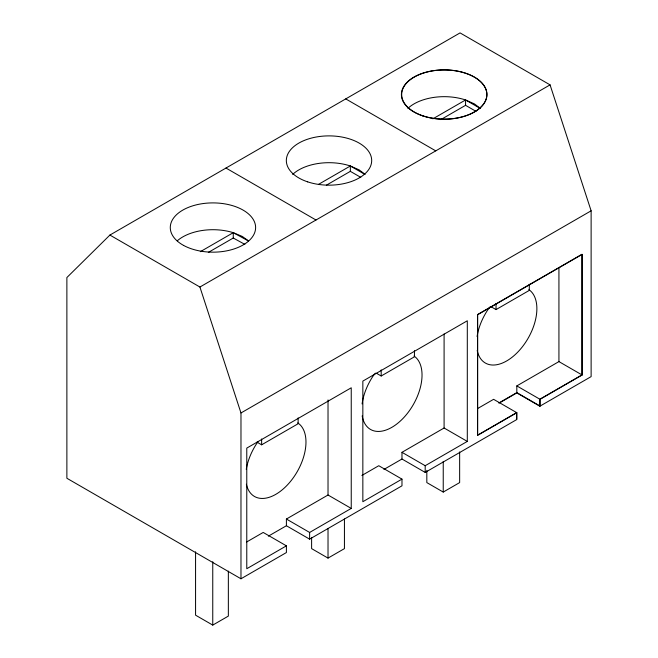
<?xml version="1.0" encoding="UTF-8"?>
<svg xmlns="http://www.w3.org/2000/svg" width="658" height="658" viewBox="0 0 658 658"><rect width="100%" height="100%" fill="white"/><g stroke="black" fill="none" stroke-linecap="round" stroke-linejoin="round"><path stroke-width="0.99" d="M257.87 442.012L256.768 443.443A42.68 24.642 -60 0 0 246.265 469.36M375.389 373.119L373.078 376.055A42.68 24.642 -60 0 0 362.097 403.93M490.235 306.718L487.915 309.655A42.68 24.642 -60 0 0 477.075 336.542M499.628 402.844L516.818 392.916L539.856 406.216L591.123 376.623L591.123 210.815L550.063 84.866L460.057 32.9L109.902 235.062L66.877 277.544L66.877 478.259L240.976 578.777L286.403 552.547L286.403 545.844L263.192 532.445L246.462 542.102M200.328 251.685L233.261 232.677L242.284 236.444L248.527 240.886M318.546 184.355L350.344 165.989L359.186 169.904L364.458 173.876M432.874 118.835L465.56 99.967L474.393 103.882L480.422 108.414M208.339 252.417L233.261 238.031L244.85 244.365M326.5 185.12L350.344 171.351L360.765 177.364M440.827 119.608L465.56 105.321L475.973 111.334M109.902 235.062L199.917 287.028L550.063 84.866M240.976 578.777L240.976 412.969L591.123 210.815M256.982 442.135L261.629 444.816L298.132 423.736L298.132 417.896M376.549 373.316L381.188 375.998L414.458 356.792L414.458 350.681M491.386 306.916L496.033 309.597L529.295 290.392L529.295 284.281M361.867 475.471L378.769 465.716L401.98 479.123L401.98 485.818L309.622 539.149L286.403 525.742L286.403 519.039L328.021 495.013L351.24 508.412L351.24 387.792L246.775 448.106L246.775 568.726L286.403 545.844M539.856 406.216L539.856 399.217L581.968 374.904L581.968 254.284L477.511 314.59L477.511 435.209L516.645 412.615L516.645 419.623L425.191 472.419L401.98 459.021L401.98 452.317L444.092 428.004L467.303 441.403L467.303 320.783L362.846 381.097L362.846 501.717L401.98 479.123M477.593 408.56L493.607 399.316L516.818 412.714L516.818 419.417M582.141 375.002L540.037 399.316L540.037 406.019L516.818 392.612L516.818 385.909L558.93 361.604L582.141 375.002L582.141 254.383L477.683 314.689L477.683 435.308L516.818 412.714M498.764 403.041L516.818 392.612M268.349 536.163L286.403 525.742M383.927 469.442L401.98 459.021M286.403 519.039L309.622 532.445L351.24 508.412M401.98 452.317L425.191 465.716L467.303 441.403M311.612 537.38L311.612 548.624L328.021 558.099L344.438 548.624L344.438 518.981M195.566 551.799L195.566 615.172L212.756 625.1L228.351 616.094L228.351 571.119M426.82 470.33L426.82 482.594L443.237 492.069L459.646 482.594L459.646 451.931M177.323 240.77A42.68 24.642 0 0 1 233.261 232.677L248.411 240.951M407.894 108.373A42.68 24.642 0 0 1 465.56 99.967L480.315 108.48M345.738 98.897L435.744 150.871M292.678 174.403A42.68 24.642 0 0 1 350.344 165.989L365.1 174.51M225.974 168.045L315.98 220.011M516.818 385.909L540.037 399.316M199.917 287.028L240.976 412.969M558.93 267.559L558.93 361.604M496.033 303.478L496.033 309.597M465.56 99.967L465.56 105.321M444.092 333.96L444.092 428.004M443.237 461.406L443.237 492.069M425.191 465.716L425.191 472.419M381.188 369.886L381.188 375.998M350.344 165.989L350.344 171.351M328.021 399.949L328.021 495.013M328.021 528.456L328.021 558.099M309.622 532.445L309.622 539.149M261.629 438.976L261.629 444.816M233.261 232.677L233.261 238.031M212.756 561.726L212.756 625.1M297.737 422.905A42.68 24.642 -60 0 1 290.005 482.034A42.68 24.642 -60 0 1 246.372 484.222M414.014 356.036A42.68 24.642 -60 0 1 405.353 415.864A42.68 24.642 -60 0 1 362.171 415.889M528.859 289.635A42.68 24.642 -60 0 1 520.634 348.946A42.68 24.642 -60 0 1 477.206 350.492M183.607 245.426A42.68 24.642 0 0 0 254.449 233.261A42.68 24.642 0 0 0 200.772 203.922A42.68 24.642 0 0 0 183.607 245.426M307.673 181.863A42.68 24.642 0 0 0 371.688 160.527A42.68 24.642 0 0 0 307.673 139.183A42.68 24.642 0 0 0 307.673 181.863M422.88 115.931A42.68 24.642 0 0 0 486.895 94.588A42.68 24.642 0 0 0 422.88 73.252A42.68 24.642 0 0 0 422.88 115.833A42.68 24.642 0 0 0 486.895 94.497A42.68 24.642 0 0 0 422.88 73.161A42.68 24.642 0 0 0 422.88 115.931"/></g></svg>
